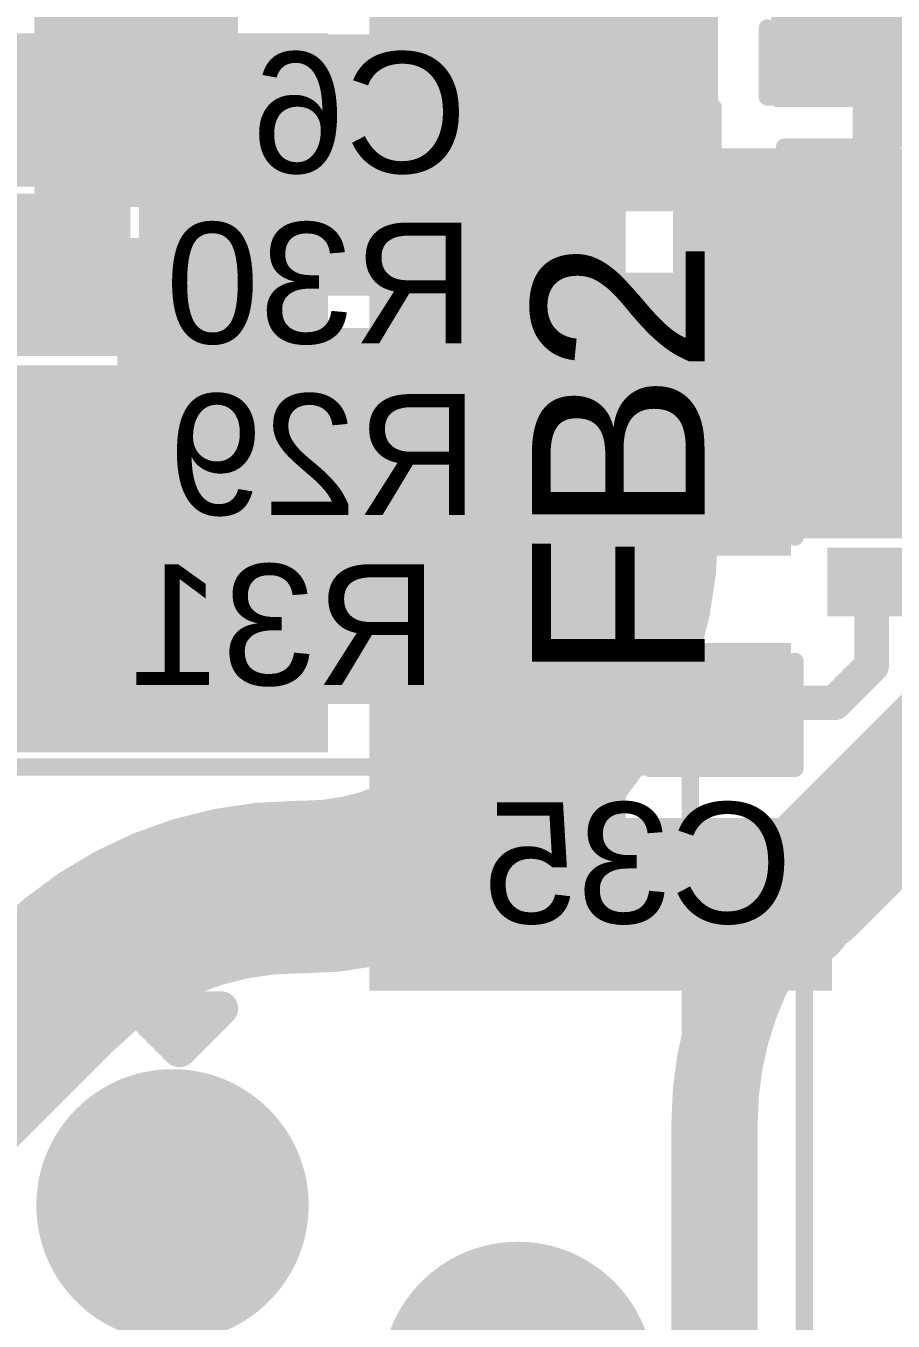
# Model space of a CAD drawing. Header units: millimetres. Extents: x -1.46 to 1.41, y -0.13 to 2.68.
# Drawn here: x -0.5325 to -0.2813, y 1.7332 to 2.1085 of the extents above; entities that cross this region are included whole.
import ezdxf

# ---------------------------------------------------------------- set-up
doc = ezdxf.new("R2010")
doc.units = ezdxf.units.MM
doc.header["$MEASUREMENT"] = 0
for name, color, linetype in [('BottomLayer', 5, 'Continuous'), ('BottomOverlay', 54, 'Continuous'), ('BottomPaste', 16, 'Continuous'), ('BottomSolder', 6, 'Continuous'), ('Mechanical2', 216, 'Continuous'), ('MultiLayer', 9, 'Continuous'), ('PadHoleLayer', 156, 'Continuous'), ('TopLayer', 1, 'Continuous'), ('TopOverlay', 2, 'Continuous'), ('TopPaste', 8, 'Continuous'), ('TopSolder', 216, 'Continuous'), ('ViaHoleLayer', 16, 'Continuous')]:
    doc.layers.add(name, color=color, linetype=linetype)
doc.styles.add('Arial', font='', dxfattribs={"height": 0.2})
doc.styles.get('Arial').set_extended_font_data('Arial')

# ---------------------------------------------------------------- blocks, each defined once
blk = doc.blocks.new('EEEFT1H221AP_9')
at = {"layer": 'TopLayer'}
for points in [[(-0.21850395, 0.0393701), (-0.06102365, 0.0393701), (-0.06102365, -0.0393701), (-0.21850395, -0.0393701)], [(0.06102365, 0.0393701), (0.21850395, 0.0393701), (0.21850395, -0.0393701), (0.06102365, -0.0393701)]]:
    blk.add_hatch(color=1, dxfattribs=at).paths.add_polyline_path(points)
at = {"layer": 'TopPaste'}
for points in [[(-0.21850395, 0.0393701), (-0.06102365, 0.0393701), (-0.06102365, -0.0393701), (-0.21850395, -0.0393701)], [(0.06102365, 0.0393701), (0.21850395, 0.0393701), (0.21850395, -0.0393701), (0.06102365, -0.0393701)]]:
    blk.add_hatch(color=8, dxfattribs=at).paths.add_polyline_path(points)
at = {"layer": 'TopSolder'}
for points in [[(-0.22250395, 0.0433701), (-0.05702365, 0.0433701), (-0.05702365, -0.0433701), (-0.22250395, -0.0433701)], [(0.05702365, 0.0433701), (0.22250395, 0.0433701), (0.22250395, -0.0433701), (0.05702365, -0.0433701)]]:
    blk.add_hatch(color=216, dxfattribs=at).paths.add_polyline_path(points)
at = {"layer": 'TopOverlay', "const_width": 0.005}
for points in [[(-0.095, 0.166), (-0.165, 0.096)], [(0.136, 0.166), (-0.095, 0.166)], [(0.164, 0.135), (0.164, 0.053)], [(-0.165, 0.096), (-0.165, 0.05)], [(-0.184, 0.067), (-0.184, 0.049)], [(-0.175, 0.058), (-0.193, 0.058)], [(-0.165, -0.05), (-0.165, -0.096)], [(0.164, -0.053), (0.164, -0.135)], [(-0.095, -0.166), (-0.165, -0.096)], [(0.136, -0.166), (-0.095, -0.166)]]:
    blk.add_lwpolyline(points, dxfattribs=at)
at = {"layer": 'TopOverlay', "const_width": 0.0025}
for points in [[(-0.09625, 0.166, 1), (-0.09375, 0.166, 1)], [(-0.09625, 0.166, 1), (-0.09375, 0.166, 1)], [(0.13475, 0.166, 1), (0.13725, 0.166, 1)], [(0.13475, 0.166, 1), (0.13725, 0.166, 1)], [(0.16275, 0.135, 1), (0.16525, 0.135, 1)], [(0.16275, 0.135, 1), (0.16525, 0.135, 1)], [(-0.16625, 0.096, 1), (-0.16375, 0.096, 1)], [(-0.16625, 0.096, 1), (-0.16375, 0.096, 1)], [(-0.18525, 0.067, 1), (-0.18275, 0.067, 1)], [(-0.19425, 0.058, 1), (-0.19175, 0.058, 1)], [(-0.17625, 0.058, 1), (-0.17375, 0.058, 1)], [(0.16275, 0.053, 1), (0.16525, 0.053, 1)], [(-0.18525, 0.049, 1), (-0.18275, 0.049, 1)], [(-0.16625, 0.05, 1), (-0.16375, 0.05, 1)], [(-0.16625, -0.05, 1), (-0.16375, -0.05, 1)], [(0.16275, -0.053, 1), (0.16525, -0.053, 1)], [(-0.16625, -0.096, 1), (-0.16375, -0.096, 1)], [(-0.16625, -0.096, 1), (-0.16375, -0.096, 1)], [(0.16275, -0.135, 1), (0.16525, -0.135, 1)], [(0.16275, -0.135, 1), (0.16525, -0.135, 1)], [(-0.09625, -0.166, 1), (-0.09375, -0.166, 1)], [(-0.09625, -0.166, 1), (-0.09375, -0.166, 1)], [(0.13475, -0.166, 1), (0.13725, -0.166, 1)], [(0.13475, -0.166, 1), (0.13725, -0.166, 1)]]:
    blk.add_lwpolyline(points, format="xyb", close=True, dxfattribs=at)
at = {"layer": 'TopOverlay', "const_width": 0.005}
for points in [[(0.136, 0.166, -0.3199298465757506), (0.164, 0.135)], [(0.164, -0.135, -0.3199298465757506), (0.136, -0.166)]]:
    blk.add_lwpolyline(points, format="xyb", dxfattribs=at)
blk = doc.blocks.new('RES0603_B_26')
at = {"layer": 'BottomLayer'}
for points in [[(-0.045, -0.0175), (-0.045, 0.0175), (-0.015, 0.0175), (-0.015, -0.0175)], [(0.015, -0.0175), (0.015, 0.0175), (0.045, 0.0175), (0.045, -0.0175)]]:
    blk.add_hatch(color=5, dxfattribs=at).paths.add_polyline_path(points)
at = {"layer": 'BottomPaste'}
for points in [[(-0.045, -0.0175), (-0.045, 0.0175), (-0.015, 0.0175), (-0.015, -0.0175)], [(0.015, -0.0175), (0.015, 0.0175), (0.045, 0.0175), (0.045, -0.0175)]]:
    blk.add_hatch(color=16, dxfattribs=at).paths.add_polyline_path(points)
at = {"layer": 'BottomSolder'}
for points in [[(-0.049, -0.0215), (-0.049, 0.0215), (-0.011, 0.0215), (-0.011, -0.0215)], [(0.011, -0.0215), (0.011, 0.0215), (0.049, 0.0215), (0.049, -0.0215)]]:
    blk.add_hatch(color=6, dxfattribs=at).paths.add_polyline_path(points)
at = {"layer": 'BottomOverlay', "const_width": 0.005}
for points in [[(-0.048, -0.021), (-0.048, 0.021)], [(-0.048, 0.021), (0.048, 0.021)], [(0.048, -0.021), (0.048, 0.021)], [(-0.048, -0.021), (0.048, -0.021)]]:
    blk.add_lwpolyline(points, dxfattribs=at)
at = {"layer": 'BottomOverlay', "const_width": 0.0025}
for points in [[(-0.04925, 0.021, 1), (-0.04675, 0.021, 1)], [(-0.04925, 0.021, 1), (-0.04675, 0.021, 1)], [(0.04675, 0.021, 1), (0.04925, 0.021, 1)], [(0.04675, 0.021, 1), (0.04925, 0.021, 1)], [(-0.04925, -0.021, 1), (-0.04675, -0.021, 1)], [(-0.04925, -0.021, 1), (-0.04675, -0.021, 1)], [(0.04675, -0.021, 1), (0.04925, -0.021, 1)], [(0.04675, -0.021, 1), (0.04925, -0.021, 1)]]:
    blk.add_lwpolyline(points, format="xyb", close=True, dxfattribs=at)
blk = doc.blocks.new('0855115001_41')
at = {"layer": 'BottomLayer'}
h = blk.add_hatch(color=5, dxfattribs=at)
edge = h.paths.add_edge_path()
edge.add_arc((-0.125, 0.175), 0.035433, 0, 360)
h = blk.add_hatch(color=5, dxfattribs=at)
edge = h.paths.add_edge_path()
edge.add_arc((-0.175, 0.075), 0.035433, 0, 360)
at = {"layer": 'BottomSolder'}
h = blk.add_hatch(color=6, dxfattribs=at)
edge = h.paths.add_edge_path()
edge.add_arc((-0.125, 0.175), 0.039433, 0, 360)
h = blk.add_hatch(color=6, dxfattribs=at)
edge = h.paths.add_edge_path()
edge.add_arc((-0.175, 0.075), 0.039433, 0, 360)
at = {"layer": 'MultiLayer'}
h = blk.add_hatch(color=9, dxfattribs=at)
edge = h.paths.add_edge_path()
edge.add_arc((-0.125, 0.175), 0.035433, 0, 360)
h = blk.add_hatch(color=9, dxfattribs=at)
edge = h.paths.add_edge_path()
edge.add_arc((-0.175, 0.075), 0.035433, 0, 360)
at = {"layer": 'PadHoleLayer'}
h = blk.add_hatch(color=156, dxfattribs=at)
edge = h.paths.add_edge_path()
edge.add_arc((-0.125, 0.175), 0.019685, 0, 360)
h = blk.add_hatch(color=156, dxfattribs=at)
edge = h.paths.add_edge_path()
edge.add_arc((-0.175, 0.075), 0.019685, 0, 360)
at = {"layer": 'TopLayer'}
h = blk.add_hatch(color=1, dxfattribs=at)
edge = h.paths.add_edge_path()
edge.add_arc((-0.125, 0.175), 0.035433, 0, 360)
h = blk.add_hatch(color=1, dxfattribs=at)
edge = h.paths.add_edge_path()
edge.add_arc((-0.175, 0.075), 0.035433, 0, 360)
at = {"layer": 'TopSolder'}
h = blk.add_hatch(color=216, dxfattribs=at)
edge = h.paths.add_edge_path()
edge.add_arc((-0.125, 0.175), 0.039433, 0, 360)
h = blk.add_hatch(color=216, dxfattribs=at)
edge = h.paths.add_edge_path()
edge.add_arc((-0.175, 0.075), 0.039433, 0, 360)
at = {"layer": 'TopOverlay'}
for points, const_width in [([(0.301, 0.225), (-0.302, 0.225)], 0.005), ([(-0.302, -0.372), (-0.302, 0.225)], 0.005), ([(-0.22, 0.077), (-0.232, 0.089)], 0.01), ([(-0.232, 0.065), (-0.232, 0.089)], 0.01), ([(-0.232, 0.065), (-0.22, 0.077)], 0.01)]:
    blk.add_lwpolyline(points, dxfattribs=dict(at, const_width=const_width))
for points, const_width in [([(-0.30325, 0.225, 1), (-0.30075, 0.225, 1)], 0.0025), ([(-0.30325, 0.225, 1), (-0.30075, 0.225, 1)], 0.0025), ([(-0.2345, 0.089, 1), (-0.2295, 0.089, 1)], 0.005), ([(-0.2345, 0.089, 1), (-0.2295, 0.089, 1)], 0.005), ([(-0.2225, 0.077, 1), (-0.2175, 0.077, 1)], 0.005), ([(-0.2225, 0.077, 1), (-0.2175, 0.077, 1)], 0.005), ([(-0.2345, 0.065, 1), (-0.2295, 0.065, 1)], 0.005), ([(-0.2345, 0.065, 1), (-0.2295, 0.065, 1)], 0.005)]:
    blk.add_lwpolyline(points, format="xyb", close=True, dxfattribs=dict(at, const_width=const_width))
blk = doc.blocks.new('CAP_0603_B_82')
at = {"layer": 'BottomLayer'}
for points in [[(-0.045, -0.0175), (-0.045, 0.0175), (-0.015, 0.0175), (-0.015, -0.0175)], [(0.015, -0.0175), (0.015, 0.0175), (0.045, 0.0175), (0.045, -0.0175)]]:
    blk.add_hatch(color=5, dxfattribs=at).paths.add_polyline_path(points)
at = {"layer": 'BottomPaste'}
for points in [[(-0.045, -0.0175), (-0.045, 0.0175), (-0.015, 0.0175), (-0.015, -0.0175)], [(0.015, -0.0175), (0.015, 0.0175), (0.045, 0.0175), (0.045, -0.0175)]]:
    blk.add_hatch(color=16, dxfattribs=at).paths.add_polyline_path(points)
at = {"layer": 'BottomSolder'}
for points in [[(-0.0473622, -0.0198622), (-0.0473622, 0.0198622), (-0.0126378, 0.0198622), (-0.0126378, -0.0198622)], [(0.0126378, -0.0198622), (0.0126378, 0.0198622), (0.0473622, 0.0198622), (0.0473622, -0.0198622)]]:
    blk.add_hatch(color=6, dxfattribs=at).paths.add_polyline_path(points)
at = {"layer": 'BottomOverlay', "const_width": 0.005}
for points in [[(-0.049, 0.021), (-0.018, 0.021)], [(-0.049, 0.021), (-0.049, -0.021)], [(0.018, 0.021), (0.049, 0.021)], [(0.049, 0.021), (0.049, -0.021)], [(-0.049, -0.021), (-0.018, -0.021)], [(0.018, -0.021), (0.049, -0.021)]]:
    blk.add_lwpolyline(points, dxfattribs=at)
at = {"layer": 'BottomOverlay', "const_width": 0.0025}
for points in [[(-0.05025, 0.021, 1), (-0.04775, 0.021, 1)], [(-0.05025, 0.021, 1), (-0.04775, 0.021, 1)], [(-0.01925, 0.021, 1), (-0.01675, 0.021, 1)], [(0.01675, 0.021, 1), (0.01925, 0.021, 1)], [(0.04775, 0.021, 1), (0.05025, 0.021, 1)], [(0.04775, 0.021, 1), (0.05025, 0.021, 1)], [(-0.05025, -0.021, 1), (-0.04775, -0.021, 1)], [(-0.05025, -0.021, 1), (-0.04775, -0.021, 1)], [(-0.01925, -0.021, 1), (-0.01675, -0.021, 1)], [(0.01675, -0.021, 1), (0.01925, -0.021, 1)], [(0.04775, -0.021, 1), (0.05025, -0.021, 1)], [(0.04775, -0.021, 1), (0.05025, -0.021, 1)]]:
    blk.add_lwpolyline(points, format="xyb", close=True, dxfattribs=at)
blk = doc.blocks.new('CAP_0603_B_83')
at = {"layer": 'BottomLayer'}
for points in [[(-0.045, -0.0175), (-0.045, 0.0175), (-0.015, 0.0175), (-0.015, -0.0175)], [(0.015, -0.0175), (0.015, 0.0175), (0.045, 0.0175), (0.045, -0.0175)]]:
    blk.add_hatch(color=5, dxfattribs=at).paths.add_polyline_path(points)
at = {"layer": 'BottomPaste'}
for points in [[(-0.045, -0.0175), (-0.045, 0.0175), (-0.015, 0.0175), (-0.015, -0.0175)], [(0.015, -0.0175), (0.015, 0.0175), (0.045, 0.0175), (0.045, -0.0175)]]:
    blk.add_hatch(color=16, dxfattribs=at).paths.add_polyline_path(points)
at = {"layer": 'BottomSolder'}
for points in [[(-0.0473622, -0.0198622), (-0.0473622, 0.0198622), (-0.0126378, 0.0198622), (-0.0126378, -0.0198622)], [(0.0126378, -0.0198622), (0.0126378, 0.0198622), (0.0473622, 0.0198622), (0.0473622, -0.0198622)]]:
    blk.add_hatch(color=6, dxfattribs=at).paths.add_polyline_path(points)
at = {"layer": 'BottomOverlay', "const_width": 0.005}
for points in [[(-0.049, 0.021), (-0.018, 0.021)], [(-0.049, 0.021), (-0.049, -0.021)], [(0.018, 0.021), (0.049, 0.021)], [(0.049, 0.021), (0.049, -0.021)], [(-0.049, -0.021), (-0.018, -0.021)], [(0.018, -0.021), (0.049, -0.021)]]:
    blk.add_lwpolyline(points, dxfattribs=at)
at = {"layer": 'BottomOverlay', "const_width": 0.0025}
for points in [[(-0.05025, 0.021, 1), (-0.04775, 0.021, 1)], [(-0.05025, 0.021, 1), (-0.04775, 0.021, 1)], [(-0.01925, 0.021, 1), (-0.01675, 0.021, 1)], [(0.01675, 0.021, 1), (0.01925, 0.021, 1)], [(0.04775, 0.021, 1), (0.05025, 0.021, 1)], [(0.04775, 0.021, 1), (0.05025, 0.021, 1)], [(-0.05025, -0.021, 1), (-0.04775, -0.021, 1)], [(-0.05025, -0.021, 1), (-0.04775, -0.021, 1)], [(-0.01925, -0.021, 1), (-0.01675, -0.021, 1)], [(0.01675, -0.021, 1), (0.01925, -0.021, 1)], [(0.04775, -0.021, 1), (0.05025, -0.021, 1)], [(0.04775, -0.021, 1), (0.05025, -0.021, 1)]]:
    blk.add_lwpolyline(points, format="xyb", close=True, dxfattribs=at)
blk = doc.blocks.new('CAP_0402_B_96')
at = {"layer": 'BottomLayer'}
for points in [[(-0.009500000000000001, 0.0125), (-0.009499999999999998, -0.0125), (-0.0275, -0.0125), (-0.0275, 0.0125)], [(0.0275, 0.0125), (0.0275, -0.0125), (0.009500000000000001, -0.0125), (0.009499999999999998, 0.0125)]]:
    blk.add_hatch(color=5, dxfattribs=at).paths.add_polyline_path(points)
at = {"layer": 'BottomPaste'}
for points in [[(-0.009500000000000001, 0.0125), (-0.009499999999999998, -0.0125), (-0.0275, -0.0125), (-0.0275, 0.0125)], [(0.0275, 0.0125), (0.0275, -0.0125), (0.009500000000000001, -0.0125), (0.009499999999999998, 0.0125)]]:
    blk.add_hatch(color=16, dxfattribs=at).paths.add_polyline_path(points)
at = {"layer": 'BottomSolder'}
for points in [[(-0.007137800000000001, 0.0148622), (-0.007137799999999999, -0.0148622), (-0.0298622, -0.0148622), (-0.0298622, 0.0148622)], [(0.0298622, 0.0148622), (0.0298622, -0.0148622), (0.007137800000000001, -0.0148622), (0.007137799999999999, 0.0148622)]]:
    blk.add_hatch(color=6, dxfattribs=at).paths.add_polyline_path(points)
at = {"layer": 'BottomOverlay', "const_width": 0.005}
for points in [[(-0.031, 0.016), (-0.031, -0.016)], [(-0.031, 0.016), (-0.011, 0.016)], [(0.011, 0.016), (0.031, 0.016)], [(0.031, 0.016), (0.031, -0.016)], [(-0.031, -0.016), (-0.011, -0.016)], [(0.011, -0.016), (0.031, -0.016)]]:
    blk.add_lwpolyline(points, dxfattribs=at)
at = {"layer": 'BottomOverlay', "const_width": 0.0025}
for points in [[(-0.03225, 0.016, 1), (-0.02975, 0.016, 1)], [(-0.03225, 0.016, 1), (-0.02975, 0.016, 1)], [(-0.01225, 0.016, 1), (-0.00975, 0.016, 1)], [(0.00975, 0.016, 1), (0.01225, 0.016, 1)], [(0.02975, 0.016, 1), (0.03225, 0.016, 1)], [(0.02975, 0.016, 1), (0.03225, 0.016, 1)], [(-0.03225, -0.016, 1), (-0.02975, -0.016, 1)], [(-0.03225, -0.016, 1), (-0.02975, -0.016, 1)], [(-0.01225, -0.016, 1), (-0.00975, -0.016, 1)], [(0.00975, -0.016, 1), (0.01225, -0.016, 1)], [(0.02975, -0.016, 1), (0.03225, -0.016, 1)], [(0.02975, -0.016, 1), (0.03225, -0.016, 1)]]:
    blk.add_lwpolyline(points, format="xyb", close=True, dxfattribs=at)
blk = doc.blocks.new('CAP_0603_B_100')
at = {"layer": 'BottomLayer'}
for points in [[(-0.045, -0.0175), (-0.045, 0.0175), (-0.015, 0.0175), (-0.015, -0.0175)], [(0.015, -0.0175), (0.015, 0.0175), (0.045, 0.0175), (0.045, -0.0175)]]:
    blk.add_hatch(color=5, dxfattribs=at).paths.add_polyline_path(points)
at = {"layer": 'BottomPaste'}
for points in [[(-0.045, -0.0175), (-0.045, 0.0175), (-0.015, 0.0175), (-0.015, -0.0175)], [(0.015, -0.0175), (0.015, 0.0175), (0.045, 0.0175), (0.045, -0.0175)]]:
    blk.add_hatch(color=16, dxfattribs=at).paths.add_polyline_path(points)
at = {"layer": 'BottomSolder'}
for points in [[(-0.0473622, -0.0198622), (-0.0473622, 0.0198622), (-0.0126378, 0.0198622), (-0.0126378, -0.0198622)], [(0.0126378, -0.0198622), (0.0126378, 0.0198622), (0.0473622, 0.0198622), (0.0473622, -0.0198622)]]:
    blk.add_hatch(color=6, dxfattribs=at).paths.add_polyline_path(points)
at = {"layer": 'BottomOverlay', "const_width": 0.005}
for points in [[(-0.049, 0.021), (-0.018, 0.021)], [(-0.049, -0.021), (-0.049, 0.021)], [(0.018, 0.021), (0.049, 0.021)], [(0.049, -0.021), (0.049, 0.021)], [(-0.049, -0.021), (-0.018, -0.021)], [(0.018, -0.021), (0.049, -0.021)]]:
    blk.add_lwpolyline(points, dxfattribs=at)
at = {"layer": 'BottomOverlay', "const_width": 0.0025}
for points in [[(-0.05025, 0.021, 1), (-0.04775, 0.021, 1)], [(-0.05025, 0.021, 1), (-0.04775, 0.021, 1)], [(-0.01925, 0.021, 1), (-0.01675, 0.021, 1)], [(0.01675, 0.021, 1), (0.01925, 0.021, 1)], [(0.04775, 0.021, 1), (0.05025, 0.021, 1)], [(0.04775, 0.021, 1), (0.05025, 0.021, 1)], [(-0.05025, -0.021, 1), (-0.04775, -0.021, 1)], [(-0.05025, -0.021, 1), (-0.04775, -0.021, 1)], [(-0.01925, -0.021, 1), (-0.01675, -0.021, 1)], [(0.01675, -0.021, 1), (0.01925, -0.021, 1)], [(0.04775, -0.021, 1), (0.05025, -0.021, 1)], [(0.04775, -0.021, 1), (0.05025, -0.021, 1)]]:
    blk.add_lwpolyline(points, format="xyb", close=True, dxfattribs=at)
blk = doc.blocks.new('CAP_0603_B_102')
at = {"layer": 'BottomLayer'}
for points in [[(-0.045, -0.0175), (-0.045, 0.0175), (-0.015, 0.0175), (-0.015, -0.0175)], [(0.015, -0.0175), (0.015, 0.0175), (0.045, 0.0175), (0.045, -0.0175)]]:
    blk.add_hatch(color=5, dxfattribs=at).paths.add_polyline_path(points)
at = {"layer": 'BottomPaste'}
for points in [[(-0.045, -0.0175), (-0.045, 0.0175), (-0.015, 0.0175), (-0.015, -0.0175)], [(0.015, -0.0175), (0.015, 0.0175), (0.045, 0.0175), (0.045, -0.0175)]]:
    blk.add_hatch(color=16, dxfattribs=at).paths.add_polyline_path(points)
at = {"layer": 'BottomSolder'}
for points in [[(-0.0473622, -0.0198622), (-0.0473622, 0.0198622), (-0.0126378, 0.0198622), (-0.0126378, -0.0198622)], [(0.0126378, -0.0198622), (0.0126378, 0.0198622), (0.0473622, 0.0198622), (0.0473622, -0.0198622)]]:
    blk.add_hatch(color=6, dxfattribs=at).paths.add_polyline_path(points)
at = {"layer": 'BottomOverlay', "const_width": 0.005}
for points in [[(-0.018, 0.021), (-0.049, 0.021)], [(-0.049, -0.021), (-0.049, 0.021)], [(0.049, 0.021), (0.018, 0.021)], [(0.049, -0.021), (0.049, 0.021)], [(-0.018, -0.021), (-0.049, -0.021)], [(0.049, -0.021), (0.018, -0.021)]]:
    blk.add_lwpolyline(points, dxfattribs=at)
at = {"layer": 'BottomOverlay', "const_width": 0.0025}
for points in [[(-0.05025, 0.021, 1), (-0.04775, 0.021, 1)], [(-0.05025, 0.021, 1), (-0.04775, 0.021, 1)], [(-0.01925, 0.021, 1), (-0.01675, 0.021, 1)], [(0.01675, 0.021, 1), (0.01925, 0.021, 1)], [(0.04775, 0.021, 1), (0.05025, 0.021, 1)], [(0.04775, 0.021, 1), (0.05025, 0.021, 1)], [(-0.05025, -0.021, 1), (-0.04775, -0.021, 1)], [(-0.05025, -0.021, 1), (-0.04775, -0.021, 1)], [(-0.01925, -0.021, 1), (-0.01675, -0.021, 1)], [(0.01675, -0.021, 1), (0.01925, -0.021, 1)], [(0.04775, -0.021, 1), (0.05025, -0.021, 1)], [(0.04775, -0.021, 1), (0.05025, -0.021, 1)]]:
    blk.add_lwpolyline(points, format="xyb", close=True, dxfattribs=at)
blk = doc.blocks.new('MPZ1608S121ATDH5_118')
at = {"layer": 'TopLayer'}
for points in [[(-0.03937, 0.01574805), (-0.015748, 0.01574805), (-0.015748, -0.01574805), (-0.03937, -0.01574805)], [(0.0157481, 0.01574805), (0.0393701, 0.01574805), (0.0393701, -0.01574805), (0.0157481, -0.01574805)]]:
    blk.add_hatch(color=1, dxfattribs=at).paths.add_polyline_path(points)
at = {"layer": 'TopPaste'}
for points in [[(-0.03937, 0.01574805), (-0.015748, 0.01574805), (-0.015748, -0.01574805), (-0.03937, -0.01574805)], [(0.0157481, 0.01574805), (0.0393701, 0.01574805), (0.0393701, -0.01574805), (0.0157481, -0.01574805)]]:
    blk.add_hatch(color=8, dxfattribs=at).paths.add_polyline_path(points)
at = {"layer": 'TopSolder'}
for points in [[(-0.04337, 0.01974805), (-0.011748, 0.01974805), (-0.011748, -0.01974805), (-0.04337, -0.01974805)], [(0.0117481, 0.01974805), (0.0433701, 0.01974805), (0.0433701, -0.01974805), (0.0117481, -0.01974805)]]:
    blk.add_hatch(color=216, dxfattribs=at).paths.add_polyline_path(points)
at = {"layer": 'TopOverlay', "const_width": 0.0047244}
for points in [[(-0.042, -0.0184352), (-0.042, 0.0186912)], [(0.0422592, 0.0186912), (-0.042, 0.0186912)], [(0.0422592, -0.0184352), (0.0422592, 0.0186912)], [(0.0422592, -0.0184352), (-0.042, -0.0184352)]]:
    blk.add_lwpolyline(points, dxfattribs=at)
at = {"layer": 'TopOverlay', "const_width": 0.0023622}
for points in [[(-0.0431811, 0.0186912, 1), (-0.0408189, 0.0186912, 1)], [(-0.0431811, 0.0186912, 1), (-0.0408189, 0.0186912, 1)], [(0.0410781, 0.0186912, 1), (0.0434403, 0.0186912, 1)], [(0.0410781, 0.0186912, 1), (0.0434403, 0.0186912, 1)], [(-0.0431811, -0.0184352, 1), (-0.0408189, -0.0184352, 1)], [(-0.0431811, -0.0184352, 1), (-0.0408189, -0.0184352, 1)], [(0.0410781, -0.0184352, 1), (0.0434403, -0.0184352, 1)], [(0.0410781, -0.0184352, 1), (0.0434403, -0.0184352, 1)]]:
    blk.add_lwpolyline(points, format="xyb", close=True, dxfattribs=at)
blk = doc.blocks.new('PRT_10474_124')
at = {"layer": 'TopOverlay', "const_width": 0.005}
for points in [[(-0.21, -0.16), (-0.266, -0.104)], [(0.311, -0.16), (-0.21, -0.16)]]:
    blk.add_lwpolyline(points, dxfattribs=at)
at = {"layer": 'TopOverlay', "const_width": 0.0025}
blk.add_lwpolyline([(-0.21125, -0.16, 1), (-0.20875, -0.16, 1)], format="xyb", close=True, dxfattribs=at)
blk.add_lwpolyline([(-0.21125, -0.16, 1), (-0.20875, -0.16, 1)], format="xyb", close=True, dxfattribs=at)
blk = doc.blocks.new('RES0603_B_143')
at = {"layer": 'BottomLayer'}
for points in [[(-0.045, -0.0175), (-0.045, 0.0175), (-0.015, 0.0175), (-0.015, -0.0175)], [(0.015, -0.0175), (0.015, 0.0175), (0.045, 0.0175), (0.045, -0.0175)]]:
    blk.add_hatch(color=5, dxfattribs=at).paths.add_polyline_path(points)
at = {"layer": 'BottomPaste'}
for points in [[(-0.045, -0.0175), (-0.045, 0.0175), (-0.015, 0.0175), (-0.015, -0.0175)], [(0.015, -0.0175), (0.015, 0.0175), (0.045, 0.0175), (0.045, -0.0175)]]:
    blk.add_hatch(color=16, dxfattribs=at).paths.add_polyline_path(points)
at = {"layer": 'BottomSolder'}
for points in [[(-0.049, -0.0215), (-0.049, 0.0215), (-0.011, 0.0215), (-0.011, -0.0215)], [(0.011, -0.0215), (0.011, 0.0215), (0.049, 0.0215), (0.049, -0.0215)]]:
    blk.add_hatch(color=6, dxfattribs=at).paths.add_polyline_path(points)
at = {"layer": 'BottomOverlay', "const_width": 0.005}
for points in [[(-0.048, -0.021), (-0.048, 0.021)], [(-0.048, 0.021), (0.048, 0.021)], [(0.048, -0.021), (0.048, 0.021)], [(-0.048, -0.021), (0.048, -0.021)]]:
    blk.add_lwpolyline(points, dxfattribs=at)
at = {"layer": 'BottomOverlay', "const_width": 0.0025}
for points in [[(-0.04925, 0.021, 1), (-0.04675, 0.021, 1)], [(-0.04925, 0.021, 1), (-0.04675, 0.021, 1)], [(0.04675, 0.021, 1), (0.04925, 0.021, 1)], [(0.04675, 0.021, 1), (0.04925, 0.021, 1)], [(-0.04925, -0.021, 1), (-0.04675, -0.021, 1)], [(-0.04925, -0.021, 1), (-0.04675, -0.021, 1)], [(0.04675, -0.021, 1), (0.04925, -0.021, 1)], [(0.04675, -0.021, 1), (0.04925, -0.021, 1)]]:
    blk.add_lwpolyline(points, format="xyb", close=True, dxfattribs=at)
blk = doc.blocks.new('RES0603_B_144')
at = {"layer": 'BottomLayer'}
for points in [[(-0.045, -0.0175), (-0.045, 0.0175), (-0.015, 0.0175), (-0.015, -0.0175)], [(0.015, -0.0175), (0.015, 0.0175), (0.045, 0.0175), (0.045, -0.0175)]]:
    blk.add_hatch(color=5, dxfattribs=at).paths.add_polyline_path(points)
at = {"layer": 'BottomPaste'}
for points in [[(-0.045, -0.0175), (-0.045, 0.0175), (-0.015, 0.0175), (-0.015, -0.0175)], [(0.015, -0.0175), (0.015, 0.0175), (0.045, 0.0175), (0.045, -0.0175)]]:
    blk.add_hatch(color=16, dxfattribs=at).paths.add_polyline_path(points)
at = {"layer": 'BottomSolder'}
for points in [[(-0.049, -0.0215), (-0.049, 0.0215), (-0.011, 0.0215), (-0.011, -0.0215)], [(0.011, -0.0215), (0.011, 0.0215), (0.049, 0.0215), (0.049, -0.0215)]]:
    blk.add_hatch(color=6, dxfattribs=at).paths.add_polyline_path(points)
at = {"layer": 'BottomOverlay', "const_width": 0.005}
for points in [[(-0.048, -0.021), (-0.048, 0.021)], [(-0.048, 0.021), (0.048, 0.021)], [(0.048, -0.021), (0.048, 0.021)], [(-0.048, -0.021), (0.048, -0.021)]]:
    blk.add_lwpolyline(points, dxfattribs=at)
at = {"layer": 'BottomOverlay', "const_width": 0.0025}
for points in [[(-0.04925, 0.021, 1), (-0.04675, 0.021, 1)], [(-0.04925, 0.021, 1), (-0.04675, 0.021, 1)], [(0.04675, 0.021, 1), (0.04925, 0.021, 1)], [(0.04675, 0.021, 1), (0.04925, 0.021, 1)], [(-0.04925, -0.021, 1), (-0.04675, -0.021, 1)], [(-0.04925, -0.021, 1), (-0.04675, -0.021, 1)], [(0.04675, -0.021, 1), (0.04925, -0.021, 1)], [(0.04675, -0.021, 1), (0.04925, -0.021, 1)]]:
    blk.add_lwpolyline(points, format="xyb", close=True, dxfattribs=at)
blk = doc.blocks.new('750314597_154')
at = {"layer": 'TopLayer'}
blk.add_hatch(color=1, dxfattribs=at).paths.add_polyline_path([(-0.25511805, 0.1214567), (-0.20393695, 0.1214567), (-0.20393695, 0.0753937), (-0.25511805, 0.0753937)])
at = {"layer": 'TopPaste'}
blk.add_hatch(color=8, dxfattribs=at).paths.add_polyline_path([(-0.25511805, 0.1214567), (-0.20393695, 0.1214567), (-0.20393695, 0.0753937), (-0.25511805, 0.0753937)])
at = {"layer": 'TopSolder'}
blk.add_hatch(color=216, dxfattribs=at).paths.add_polyline_path([(-0.25911805, 0.1254567), (-0.19993695, 0.1254567), (-0.19993695, 0.0713937), (-0.25911805, 0.0713937)])
at = {"layer": 'TopOverlay', "const_width": 0.005}
blk.add_lwpolyline([(0.163, 0.194), (-0.155, 0.194)], dxfattribs=at)
at = {"layer": 'TopOverlay', "const_width": 0.0025}
blk.add_lwpolyline([(-0.15625, 0.194, 1), (-0.15375, 0.194, 1)], format="xyb", close=True, dxfattribs=at)
blk = doc.blocks.new('TPS60150DRVR_B_156')
at = {"layer": 'BottomLayer'}
for points in [[(-0.04724405, 0.031496), (-0.02952755, 0.031496), (-0.02952755, 0.019685), (-0.04724405, 0.019685)], [(-0.01968505, 0.03149605), (0.01968505, 0.03149605), (0.01968505, -0.03149605), (-0.01968505, -0.03149605)], [(0.02952765, 0.031496), (0.04724415, 0.031496), (0.04724415, 0.019685), (0.02952765, 0.019685)], [(-0.04724405, 0.0059055), (-0.02952755, 0.0059055), (-0.02952755, -0.0059055), (-0.04724405, -0.0059055)], [(0.02952765, 0.0059054), (0.04724415, 0.0059054), (0.04724415, -0.0059056), (0.02952765, -0.0059056)], [(-0.04724405, -0.0196851), (-0.02952755, -0.0196851), (-0.02952755, -0.0314961), (-0.04724405, -0.0314961)], [(0.02952765, -0.0196851), (0.04724415, -0.0196851), (0.04724415, -0.0314961), (0.02952765, -0.0314961)]]:
    blk.add_hatch(color=5, dxfattribs=at).paths.add_polyline_path(points)
at = {"layer": 'BottomPaste'}
for points in [[(-0.04724405, 0.031496), (-0.02952755, 0.031496), (-0.02952755, 0.019685), (-0.04724405, 0.019685)], [(-0.01968505, 0.03149605), (0.01968505, 0.03149605), (0.01968505, -0.03149605), (-0.01968505, -0.03149605)], [(0.02952765, 0.031496), (0.04724415, 0.031496), (0.04724415, 0.019685), (0.02952765, 0.019685)], [(-0.04724405, 0.0059055), (-0.02952755, 0.0059055), (-0.02952755, -0.0059055), (-0.04724405, -0.0059055)], [(0.02952765, 0.0059054), (0.04724415, 0.0059054), (0.04724415, -0.0059056), (0.02952765, -0.0059056)], [(-0.04724405, -0.0196851), (-0.02952755, -0.0196851), (-0.02952755, -0.0314961), (-0.04724405, -0.0314961)], [(0.02952765, -0.0196851), (0.04724415, -0.0196851), (0.04724415, -0.0314961), (0.02952765, -0.0314961)]]:
    blk.add_hatch(color=16, dxfattribs=at).paths.add_polyline_path(points)
at = {"layer": 'BottomSolder'}
for points in [[(-0.05124405, 0.035496), (-0.02552755, 0.035496), (-0.02552755, 0.015685), (-0.05124405, 0.015685)], [(-0.02368505, 0.03549605), (0.02368505, 0.03549605), (0.02368505, -0.03549605), (-0.02368505, -0.03549605)], [(0.02552765, 0.035496), (0.05124415, 0.035496), (0.05124415, 0.015685), (0.02552765, 0.015685)], [(-0.05124405, 0.0099055), (-0.02552755, 0.0099055), (-0.02552755, -0.0099055), (-0.05124405, -0.0099055)], [(0.02552765, 0.0099054), (0.05124415, 0.0099054), (0.05124415, -0.0099056), (0.02552765, -0.0099056)], [(-0.05124405, -0.0156851), (-0.02552755, -0.0156851), (-0.02552755, -0.0354961), (-0.05124405, -0.0354961)], [(0.02552765, -0.0156851), (0.05124415, -0.0156851), (0.05124415, -0.0354961), (0.02552765, -0.0354961)]]:
    blk.add_hatch(color=6, dxfattribs=at).paths.add_polyline_path(points)
at = {"layer": 'BottomOverlay', "const_width": 0.005}
for points in [[(0.025, 0.0419999), (-0.027, 0.0419999)], [(0.025, -0.042), (-0.027, -0.042)]]:
    blk.add_lwpolyline(points, dxfattribs=at)
at = {"layer": 'BottomOverlay'}
for points, const_width in [([(-0.02825, 0.0419999, 1), (-0.02575, 0.0419999, 1)], 0.0025), ([(0.02375, 0.0419999, 1), (0.02625, 0.0419999, 1)], 0.0025), ([(-0.043, -0.041, 1), (-0.045, -0.041, 1)], 0.01), ([(-0.0475, -0.041, 1), (-0.0425, -0.041, 1)], 0.005), ([(-0.0455, -0.041, 1), (-0.0405, -0.041, 1)], 0.005), ([(-0.02825, -0.042, 1), (-0.02575, -0.042, 1)], 0.0025), ([(0.02375, -0.042, 1), (0.02625, -0.042, 1)], 0.0025)]:
    blk.add_lwpolyline(points, format="xyb", close=True, dxfattribs=dict(at, const_width=const_width))

msp = doc.modelspace()

# ---------------------------------------------------------------- hatches: boundary and pattern name
at = {"layer": 'BottomLayer'}
for points in [[(-0.433, 1.847), (-0.3587148, 1.847), (-0.3587148, 2.1693714), (-0.433, 2.1693714)], [(-0.3157148, 2.085), (-0.2517148, 2.085), (-0.2517148, 2.1153714), (-0.3157148, 2.1153714)], [(-0.6297148, 2.0643715), (-0.445, 2.0643715), (-0.445, 2.1063715), (-0.6297148, 2.1063715)], [(-0.4997148, 1.898), (-0.445, 1.898), (-0.445, 2.0823714), (-0.4997148, 2.0823714)], [(-0.345, 2.002), (-0.276, 2.002), (-0.276, 2.073), (-0.345, 2.073)], [(-0.3077148, 1.992), (-0.276, 1.992), (-0.276, 2.0723714), (-0.3077148, 2.0723714)], [(-0.556, 2.018), (-0.508, 2.018), (-0.508, 2.054), (-0.556, 2.054)], [(-0.5527148, 1.898), (-0.454, 1.898), (-0.454, 2.01), (-0.5527148, 2.01)], [(-0.433, 1.829), (-0.299, 1.829), (-0.299, 1.879), (-0.433, 1.879)]]:
    msp.add_hatch(color=5, dxfattribs=at).paths.add_polyline_path(points)
h = msp.add_hatch(color=5, dxfattribs=at)
edge = h.paths.add_edge_path()
edge.add_arc((-0.525, 2.034), 0.011811, 0, 360)
h = msp.add_hatch(color=5, dxfattribs=at)
edge = h.paths.add_edge_path()
edge.add_arc((-0.487, 2.034), 0.011811, 0, 360)
h = msp.add_hatch(color=5, dxfattribs=at)
edge = h.paths.add_edge_path()
edge.add_arc((-0.32, 2.0203715), 0.011811, 0, 360)
h = msp.add_hatch(color=5, dxfattribs=at)
edge = h.paths.add_edge_path()
edge.add_arc((-0.2927148, 2.0203715), 0.011811, 0, 360)
h = msp.add_hatch(color=5, dxfattribs=at)
edge = h.paths.add_edge_path()
edge.add_arc((-0.487, 2.007), 0.011811, 0, 360)
h = msp.add_hatch(color=5, dxfattribs=at)
edge = h.paths.add_edge_path()
edge.add_arc((-0.459, 2.007), 0.011811, 0, 360)
h = msp.add_hatch(color=5, dxfattribs=at)
edge = h.paths.add_edge_path()
edge.add_arc((-0.487, 1.98), 0.011811, 0, 360)
h = msp.add_hatch(color=5, dxfattribs=at)
edge = h.paths.add_edge_path()
edge.add_arc((-0.459, 1.98), 0.011811, 0, 360)
h = msp.add_hatch(color=5, dxfattribs=at)
edge = h.paths.add_edge_path()
edge.add_arc((-0.487, 1.953), 0.011811, 0, 360)
h = msp.add_hatch(color=5, dxfattribs=at)
edge = h.paths.add_edge_path()
edge.add_arc((-0.459, 1.953), 0.011811, 0, 360)
h = msp.add_hatch(color=5, dxfattribs=at)
edge = h.paths.add_edge_path()
edge.add_arc((-0.487, 1.926), 0.011811, 0, 360)
h = msp.add_hatch(color=5, dxfattribs=at)
edge = h.paths.add_edge_path()
edge.add_arc((-0.459, 1.926), 0.011811, 0, 360)
h = msp.add_hatch(color=5, dxfattribs=at)
edge = h.paths.add_edge_path()
edge.add_arc((-0.3603936, 1.8553935), 0.011811, 0, 360)
at = {"layer": 'BottomSolder'}
h = msp.add_hatch(color=6, dxfattribs=at)
edge = h.paths.add_edge_path()
edge.add_arc((-0.525, 2.034), 0.0059055, 0, 360)
h = msp.add_hatch(color=6, dxfattribs=at)
edge = h.paths.add_edge_path()
edge.add_arc((-0.487, 2.034), 0.0059055, 0, 360)
h = msp.add_hatch(color=6, dxfattribs=at)
edge = h.paths.add_edge_path()
edge.add_arc((-0.32, 2.0203715), 0.0059055, 0, 360)
h = msp.add_hatch(color=6, dxfattribs=at)
edge = h.paths.add_edge_path()
edge.add_arc((-0.2927148, 2.0203715), 0.0059055, 0, 360)
h = msp.add_hatch(color=6, dxfattribs=at)
edge = h.paths.add_edge_path()
edge.add_arc((-0.487, 2.007), 0.0059055, 0, 360)
h = msp.add_hatch(color=6, dxfattribs=at)
edge = h.paths.add_edge_path()
edge.add_arc((-0.459, 2.007), 0.0059055, 0, 360)
h = msp.add_hatch(color=6, dxfattribs=at)
edge = h.paths.add_edge_path()
edge.add_arc((-0.487, 1.98), 0.0059055, 0, 360)
h = msp.add_hatch(color=6, dxfattribs=at)
edge = h.paths.add_edge_path()
edge.add_arc((-0.459, 1.98), 0.0059055, 0, 360)
h = msp.add_hatch(color=6, dxfattribs=at)
edge = h.paths.add_edge_path()
edge.add_arc((-0.487, 1.953), 0.0059055, 0, 360)
h = msp.add_hatch(color=6, dxfattribs=at)
edge = h.paths.add_edge_path()
edge.add_arc((-0.459, 1.953), 0.0059055, 0, 360)
h = msp.add_hatch(color=6, dxfattribs=at)
edge = h.paths.add_edge_path()
edge.add_arc((-0.487, 1.926), 0.0059055, 0, 360)
h = msp.add_hatch(color=6, dxfattribs=at)
edge = h.paths.add_edge_path()
edge.add_arc((-0.459, 1.926), 0.0059055, 0, 360)
h = msp.add_hatch(color=6, dxfattribs=at)
edge = h.paths.add_edge_path()
edge.add_arc((-0.3603936, 1.8553935), 0.0059055, 0, 360)
at = {"layer": 'TopLayer'}
for points in [[(-0.53, 2.056), (-0.471, 2.056), (-0.471, 2.315), (-0.53, 2.315)], [(-0.293, 2.0733715), (-0.1317148, 2.0733715), (-0.1317148, 2.2099999), (-0.293, 2.2099999)], [(-0.389, 2.055), (-0.332, 2.055), (-0.332, 2.152), (-0.389, 2.152)], [(-0.53, 2.056), (-0.408, 2.056), (-0.408, 2.106), (-0.53, 2.106)], [(-0.4080565, 2.034231), (-0.4080565, 2.106), (-0.4530565, 2.106), (-0.4530565, 2.034231)], [(-0.506, 2.012), (-0.472, 2.012), (-0.472, 2.047), (-0.506, 2.047)], [(-0.393, 1.96), (-0.1577148, 1.96), (-0.1577148, 2.037), (-0.393, 2.037)], [(-0.506, 1.912), (-0.427, 1.912), (-0.427, 2.021), (-0.506, 2.021)]]:
    msp.add_hatch(color=1, dxfattribs=at).paths.add_polyline_path(points)
h = msp.add_hatch(color=1, dxfattribs=at)
edge = h.paths.add_edge_path()
edge.add_arc((-0.525, 2.034), 0.011811, 0, 360)
h = msp.add_hatch(color=1, dxfattribs=at)
edge = h.paths.add_edge_path()
edge.add_arc((-0.487, 2.034), 0.011811, 0, 360)
h = msp.add_hatch(color=1, dxfattribs=at)
edge = h.paths.add_edge_path()
edge.add_arc((-0.32, 2.0203715), 0.011811, 0, 360)
h = msp.add_hatch(color=1, dxfattribs=at)
edge = h.paths.add_edge_path()
edge.add_arc((-0.2927148, 2.0203715), 0.011811, 0, 360)
h = msp.add_hatch(color=1, dxfattribs=at)
edge = h.paths.add_edge_path()
edge.add_arc((-0.487, 2.007), 0.011811, 0, 360)
h = msp.add_hatch(color=1, dxfattribs=at)
edge = h.paths.add_edge_path()
edge.add_arc((-0.459, 2.007), 0.011811, 0, 360)
h = msp.add_hatch(color=1, dxfattribs=at)
edge = h.paths.add_edge_path()
edge.add_arc((-0.487, 1.98), 0.011811, 0, 360)
h = msp.add_hatch(color=1, dxfattribs=at)
edge = h.paths.add_edge_path()
edge.add_arc((-0.459, 1.98), 0.011811, 0, 360)
h = msp.add_hatch(color=1, dxfattribs=at)
edge = h.paths.add_edge_path()
edge.add_arc((-0.487, 1.953), 0.011811, 0, 360)
h = msp.add_hatch(color=1, dxfattribs=at)
edge = h.paths.add_edge_path()
edge.add_arc((-0.459, 1.953), 0.011811, 0, 360)
h = msp.add_hatch(color=1, dxfattribs=at)
edge = h.paths.add_edge_path()
edge.add_arc((-0.487, 1.926), 0.011811, 0, 360)
h = msp.add_hatch(color=1, dxfattribs=at)
edge = h.paths.add_edge_path()
edge.add_arc((-0.459, 1.926), 0.011811, 0, 360)
h = msp.add_hatch(color=1, dxfattribs=at)
edge = h.paths.add_edge_path()
edge.add_arc((-0.3603936, 1.8553935), 0.011811, 0, 360)
at = {"layer": 'TopSolder'}
h = msp.add_hatch(color=216, dxfattribs=at)
edge = h.paths.add_edge_path()
edge.add_arc((-0.525, 2.034), 0.0059055, 0, 360)
h = msp.add_hatch(color=216, dxfattribs=at)
edge = h.paths.add_edge_path()
edge.add_arc((-0.487, 2.034), 0.0059055, 0, 360)
h = msp.add_hatch(color=216, dxfattribs=at)
edge = h.paths.add_edge_path()
edge.add_arc((-0.32, 2.0203715), 0.0059055, 0, 360)
h = msp.add_hatch(color=216, dxfattribs=at)
edge = h.paths.add_edge_path()
edge.add_arc((-0.2927148, 2.0203715), 0.0059055, 0, 360)
h = msp.add_hatch(color=216, dxfattribs=at)
edge = h.paths.add_edge_path()
edge.add_arc((-0.487, 2.007), 0.0059055, 0, 360)
h = msp.add_hatch(color=216, dxfattribs=at)
edge = h.paths.add_edge_path()
edge.add_arc((-0.459, 2.007), 0.0059055, 0, 360)
h = msp.add_hatch(color=216, dxfattribs=at)
edge = h.paths.add_edge_path()
edge.add_arc((-0.487, 1.98), 0.0059055, 0, 360)
h = msp.add_hatch(color=216, dxfattribs=at)
edge = h.paths.add_edge_path()
edge.add_arc((-0.459, 1.98), 0.0059055, 0, 360)
h = msp.add_hatch(color=216, dxfattribs=at)
edge = h.paths.add_edge_path()
edge.add_arc((-0.487, 1.953), 0.0059055, 0, 360)
h = msp.add_hatch(color=216, dxfattribs=at)
edge = h.paths.add_edge_path()
edge.add_arc((-0.459, 1.953), 0.0059055, 0, 360)
h = msp.add_hatch(color=216, dxfattribs=at)
edge = h.paths.add_edge_path()
edge.add_arc((-0.487, 1.926), 0.0059055, 0, 360)
h = msp.add_hatch(color=216, dxfattribs=at)
edge = h.paths.add_edge_path()
edge.add_arc((-0.459, 1.926), 0.0059055, 0, 360)
h = msp.add_hatch(color=216, dxfattribs=at)
edge = h.paths.add_edge_path()
edge.add_arc((-0.3603936, 1.8553935), 0.0059055, 0, 360)
at = {"layer": 'ViaHoleLayer'}
h = msp.add_hatch(color=16, dxfattribs=at)
edge = h.paths.add_edge_path()
edge.add_arc((-0.525, 2.034), 0.0059055, 0, 360)
h = msp.add_hatch(color=16, dxfattribs=at)
edge = h.paths.add_edge_path()
edge.add_arc((-0.487, 2.034), 0.0059055, 0, 360)
h = msp.add_hatch(color=16, dxfattribs=at)
edge = h.paths.add_edge_path()
edge.add_arc((-0.32, 2.0203715), 0.0059055, 0, 360)
h = msp.add_hatch(color=16, dxfattribs=at)
edge = h.paths.add_edge_path()
edge.add_arc((-0.2927148, 2.0203715), 0.0059055, 0, 360)
h = msp.add_hatch(color=16, dxfattribs=at)
edge = h.paths.add_edge_path()
edge.add_arc((-0.487, 2.007), 0.0059055, 0, 360)
h = msp.add_hatch(color=16, dxfattribs=at)
edge = h.paths.add_edge_path()
edge.add_arc((-0.459, 2.007), 0.0059055, 0, 360)
h = msp.add_hatch(color=16, dxfattribs=at)
edge = h.paths.add_edge_path()
edge.add_arc((-0.487, 1.98), 0.0059055, 0, 360)
h = msp.add_hatch(color=16, dxfattribs=at)
edge = h.paths.add_edge_path()
edge.add_arc((-0.459, 1.98), 0.0059055, 0, 360)
h = msp.add_hatch(color=16, dxfattribs=at)
edge = h.paths.add_edge_path()
edge.add_arc((-0.487, 1.953), 0.0059055, 0, 360)
h = msp.add_hatch(color=16, dxfattribs=at)
edge = h.paths.add_edge_path()
edge.add_arc((-0.459, 1.953), 0.0059055, 0, 360)
h = msp.add_hatch(color=16, dxfattribs=at)
edge = h.paths.add_edge_path()
edge.add_arc((-0.487, 1.926), 0.0059055, 0, 360)
h = msp.add_hatch(color=16, dxfattribs=at)
edge = h.paths.add_edge_path()
edge.add_arc((-0.459, 1.926), 0.0059055, 0, 360)
h = msp.add_hatch(color=16, dxfattribs=at)
edge = h.paths.add_edge_path()
edge.add_arc((-0.3603936, 1.8553935), 0.0059055, 0, 360)

# ---------------------------------------------------------------- linework, layer by layer
at = {"layer": 'BottomLayer'}
for points, const_width in [([(-0.3307148, 1.9723715), (-0.3301242, 1.9729621)], 0.01), ([(-0.3301242, 1.9729621), (-0.2874865, 1.9729621)], 0.01), ([(-0.2874865, 1.9230998), (-0.2874865, 1.9473715)], 0.01), ([(-0.3063314, 1.8590001), (-0.2494155, 1.915916)], 0.04), ([(-0.2982148, 1.9123715), (-0.2874865, 1.9230998)], 0.01), ([(-0.3307148, 1.9123715), (-0.2982148, 1.9123715)], 0.01), ([(-0.3326989, 1.859), (-0.324, 1.859)], 0.04), ([(-0.324, 1.854), (-0.324, 1.859)], 0.04), ([(-0.3169999, 1.854), (-0.3169999, 1.8590001)], 0.04), ([(-0.3169999, 1.8590001), (-0.3063314, 1.8590001)], 0.04), ([(-0.324, 1.854), (-0.3113315, 1.854)], 0.04)]:
    msp.add_lwpolyline(points, dxfattribs=dict(at, const_width=const_width))
for points, const_width in [([(-0.3326242, 1.9729621, 1), (-0.3276242, 1.9729621, 1)], 0.005), ([(-0.3326242, 1.9729621, 1), (-0.3276242, 1.9729621, 1)], 0.005), ([(-0.2899865, 1.9729621, 1), (-0.2849865, 1.9729621, 1)], 0.005), ([(-0.3332148, 1.9723715, 1), (-0.3282148, 1.9723715, 1)], 0.005), ([(-0.2899865, 1.9473715, 1), (-0.2849865, 1.9473715, 1)], 0.005), ([(-0.2899865, 1.9230998, 1), (-0.2849865, 1.9230998, 1)], 0.005), ([(-0.2899865, 1.9230998, 1), (-0.2849865, 1.9230998, 1)], 0.005), ([(-0.3332148, 1.9123715, 1), (-0.3282148, 1.9123715, 1)], 0.005), ([(-0.3007148, 1.9123715, 1), (-0.2957148, 1.9123715, 1)], 0.005), ([(-0.3007148, 1.9123715, 1), (-0.2957148, 1.9123715, 1)], 0.005), ([(-0.3426989, 1.859, 1), (-0.3226989, 1.859, 1)], 0.02), ([(-0.334, 1.859, 1), (-0.314, 1.859, 1)], 0.02), ([(-0.334, 1.859, 1), (-0.314, 1.859, 1)], 0.02), ([(-0.3269999, 1.8590001, 1), (-0.3069999, 1.8590001, 1)], 0.02), ([(-0.3269999, 1.8590001, 1), (-0.3069999, 1.8590001, 1)], 0.02), ([(-0.3163314, 1.8590001, 1), (-0.2963314, 1.8590001, 1)], 0.02), ([(-0.3163314, 1.8590001, 1), (-0.2963314, 1.8590001, 1)], 0.02), ([(-0.334, 1.854, 1), (-0.314, 1.854, 1)], 0.02), ([(-0.334, 1.854, 1), (-0.314, 1.854, 1)], 0.02), ([(-0.3269999, 1.854, 1), (-0.3069999, 1.854, 1)], 0.02), ([(-0.3213315, 1.854, 1), (-0.3013315, 1.854, 1)], 0.02)]:
    msp.add_lwpolyline(points, format="xyb", close=True, dxfattribs=dict(at, const_width=const_width))
at = {"layer": 'Mechanical2', "const_width": 0.015}
msp.add_lwpolyline([(1.3976378, 1.279528, 1), (-1.3976378, 1.279528, 1)], format="xyb", close=True, dxfattribs=at)
at = {"layer": 'TopLayer'}
for points, const_width in [([(-0.5014803, 2.0763677), (-0.5014803, 2.258)], 0.022), ([(-0.5014803, 2.0973677), (-0.4824841, 2.0783715)], 0.022), ([(-0.2847148, 2.0187261), (-0.2847148, 2.0233715)], 0.022), ([(-0.352811, 2.0146299), (-0.352, 2.0154409)], 0.022), ([(-0.352, 2.0154409), (-0.288, 2.0154409)], 0.022), ([(-0.288, 2.0154409), (-0.2847148, 2.0187261)], 0.022), ([(-0.357, 1.973), (-0.357, 1.996)], 0.05), ([(-0.357, 1.9621666), (-0.357, 1.973)], 0.05), ([(-0.357, 1.973), (-0.352, 1.978)], 0.025), ([(-0.352, 1.978), (-0.288, 1.978)], 0.025), ([(-0.3952305, 1.8825147), (-0.3862893, 1.8914559)], 0.05), ([(-0.3037107, 1.8616208), (-0.2644297, 1.9009018)], 0.025), ([(-0.4535786, 1.859), (-0.452, 1.859)], 0.05), ([(-0.559, 1.795), (-0.5242893, 1.8297107)], 0.05), ([(-0.333, 1.66), (-0.333, 1.7909101)], 0.025)]:
    msp.add_lwpolyline(points, dxfattribs=dict(at, const_width=const_width))
for points, const_width in [([(-0.5069803, 2.0973677, 1), (-0.4959803, 2.0973677, 1)], 0.011), ([(-0.5069803, 2.0763677, 1), (-0.4959803, 2.0763677, 1)], 0.011), ([(-0.4879841, 2.0783715, 1), (-0.4769841, 2.0783715, 1)], 0.011), ([(-0.2902148, 2.0233715, 1), (-0.2792148, 2.0233715, 1)], 0.011), ([(-0.3575, 2.0154409, 1), (-0.3465, 2.0154409, 1)], 0.011), ([(-0.3575, 2.0154409, 1), (-0.3465, 2.0154409, 1)], 0.011), ([(-0.2935, 2.0154409, 1), (-0.2825, 2.0154409, 1)], 0.011), ([(-0.2935, 2.0154409, 1), (-0.2825, 2.0154409, 1)], 0.011), ([(-0.2902148, 2.0187261, 1), (-0.2792148, 2.0187261, 1)], 0.011), ([(-0.2902148, 2.0187261, 1), (-0.2792148, 2.0187261, 1)], 0.011), ([(-0.358311, 2.0146299, 1), (-0.347311, 2.0146299, 1)], 0.011), ([(-0.3695, 1.996, 1), (-0.3445, 1.996, 1)], 0.025), ([(-0.3695, 1.973, 1), (-0.3445, 1.973, 1)], 0.025), ([(-0.3695, 1.973, 1), (-0.3445, 1.973, 1)], 0.025), ([(-0.35825, 1.978, 1), (-0.34575, 1.978, 1)], 0.0125), ([(-0.35825, 1.978, 1), (-0.34575, 1.978, 1)], 0.0125), ([(-0.29425, 1.978, 1), (-0.28175, 1.978, 1)], 0.0125), ([(-0.3695, 1.9621666, 1), (-0.3445, 1.9621666, 1)], 0.025), ([(-0.3695, 1.9621666, 1), (-0.3445, 1.9621666, 1)], 0.025), ([(-0.36325, 1.973, 1), (-0.35075, 1.973, 1)], 0.0125), ([(-0.3987893, 1.8914559, 1), (-0.3737893, 1.8914559, 1)], 0.025), ([(-0.3987893, 1.8914559, 1), (-0.3737893, 1.8914559, 1)], 0.025), ([(-0.4077465, 1.8824987, 1), (-0.3827465, 1.8824987, 1)], 0.025), ([(-0.4077465, 1.8824987, 1), (-0.3827465, 1.8824987, 1)], 0.025), ([(-0.4077305, 1.8825147, 1), (-0.3827305, 1.8825147, 1)], 0.025), ([(-0.4077305, 1.8825147, 1), (-0.3827305, 1.8825147, 1)], 0.025), ([(-0.4660786, 1.859, 1), (-0.4410786, 1.859, 1)], 0.025), ([(-0.4660786, 1.859, 1), (-0.4410786, 1.859, 1)], 0.025), ([(-0.4645, 1.859, 1), (-0.4395, 1.859, 1)], 0.025), ([(-0.4645, 1.859, 1), (-0.4395, 1.859, 1)], 0.025), ([(-0.3099607, 1.8616208, 1), (-0.2974607, 1.8616208, 1)], 0.0125), ([(-0.3099607, 1.8616208, 1), (-0.2974607, 1.8616208, 1)], 0.0125), ([(-0.5367893, 1.8297107, 1), (-0.5117893, 1.8297107, 1)], 0.025), ([(-0.5367893, 1.8297107, 1), (-0.5117893, 1.8297107, 1)], 0.025), ([(-0.33925, 1.7909101, 1), (-0.32675, 1.7909101, 1)], 0.0125), ([(-0.33925, 1.7909101, 1), (-0.32675, 1.7909101, 1)], 0.0125)]:
    msp.add_lwpolyline(points, format="xyb", close=True, dxfattribs=dict(at, const_width=const_width))
for points, const_width in [([(-0.357, 1.9621666, -0.198912367379658), (-0.3862893, 1.8914559)], 0.05), ([(-0.3952465, 1.8824987, -0.1988393250541709), (-0.452, 1.859)], 0.05), ([(-0.3952305, 1.8825147, -7.026329950882012e-05), (-0.3952465, 1.8824987)], 0.05), ([(-0.5242893, 1.8297107, -0.198912367379658), (-0.4535786, 1.859)], 0.05), ([(-0.333, 1.7909101, -0.198912367379658), (-0.3037107, 1.8616208)], 0.025)]:
    msp.add_lwpolyline(points, format="xyb", dxfattribs=dict(at, const_width=const_width))

# ---------------------------------------------------------------- block references
for name, p, rotation in [('750314597_154', (-0.6661872, 2.1557967), 180), ('EEEFT1H221AP_9', (-0.0707638, 2.138), 180), ('CAP_0603_B_82', (-0.5427148, 2.1133715), 90), ('CAP_0603_B_83', (-0.4927148, 2.1133715), 90), ('CAP_0402_B_96', (-0.3017148, 2.1188715), 90), ('MPZ1608S121ATDH5_118', (-0.352, 2.043), 270), ('TPS60150DRVR_B_156', (-0.2491006, 1.972962), 180), ('CAP_0603_B_102', (-0.3307148, 1.9423715), 270), ('PRT_10474_124', (-0.147, 1.6452047), 270), ('0855115001_41', (-0.565, 1.5918031), 270)]:
    msp.add_blockref(name, p, dxfattribs=dict(rotation=rotation))
for name, p in [('CAP_0603_B_100', (-0.2637148, 2.0523715)), ('RES0603_B_144', (-0.5527148, 2.0363714)), ('RES0603_B_143', (-0.5527148, 1.9866857)), ('RES0603_B_26', (-0.5527148, 1.937))]:
    msp.add_blockref(name, p)

# ---------------------------------------------------------------- texts
at = {"layer": 'BottomOverlay', "style": 'Arial', "text_generation_flag": 2}
for s, p in [('C6', (-0.4045576, 2.0658772)), ('R30', (-0.4023484, 2.0165056)), ('R29', (-0.4013484, 1.9668199)), ('R31', (-0.4131799, 1.9175057)), ('C35', (-0.3103484, 1.8485057))]:
    msp.add_text(s, height=0.035, dxfattribs=at).set_placement(p)
at = {"layer": 'TopOverlay', "style": 'Arial'}
msp.add_text('FB2', height=0.05, rotation=90, dxfattribs=at).set_placement((-0.3359224, 1.9185683))

doc.saveas('drawing.dxf')
